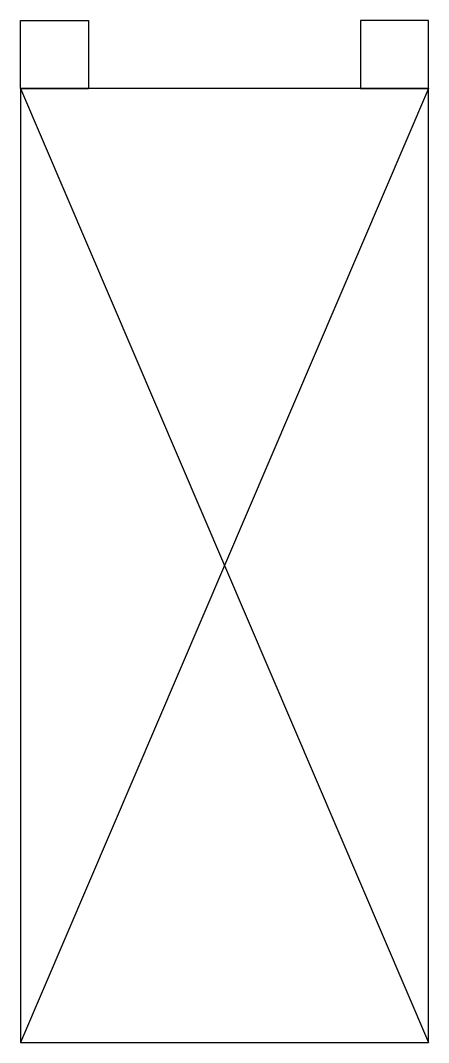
# Model space of a CAD drawing. Header units: millimetres. Extents: x -15 to 15, y -35 to 40.
import ezdxf

# ---------------------------------------------------------------- set-up
doc = ezdxf.new("R2010")
doc.units = ezdxf.units.MM
doc.header["$MEASUREMENT"] = 0
doc.layers.add('PCB Outline v2_Sketch6', color=7, linetype='Continuous')
doc.layers.add('PCB Outline v2_Sketch7', color=7, linetype='Continuous')

msp = doc.modelspace()

# ---------------------------------------------------------------- linework, layer by layer
at = {"layer": 'PCB Outline v2_Sketch6'}
for p, q in [((-15, 35), (-15, -35)), ((-15, 35), (15, -35)), ((15, 35), (-15, 35)), ((15, 35), (-15, -35)), ((15, -35), (15, 35)), ((-15, -35), (15, -35))]:
    msp.add_line(p, q, dxfattribs=at)
msp.add_point((0, 0), dxfattribs=at)
msp.add_point((0, 0), dxfattribs=at)
at = {"layer": 'PCB Outline v2_Sketch7'}
for p, q in [((-15, 35), (-15, 40)), ((-15, 40), (-10, 40)), ((-10, 40), (-10, 35)), ((15, 40), (10, 40)), ((10, 40), (10, 35)), ((15, 35), (15, 40)), ((-15, 35), (-10, 35)), ((10, 35), (15, 35))]:
    msp.add_line(p, q, dxfattribs=at)
msp.add_point((0, 0), dxfattribs=at)

doc.saveas('drawing.dxf')
